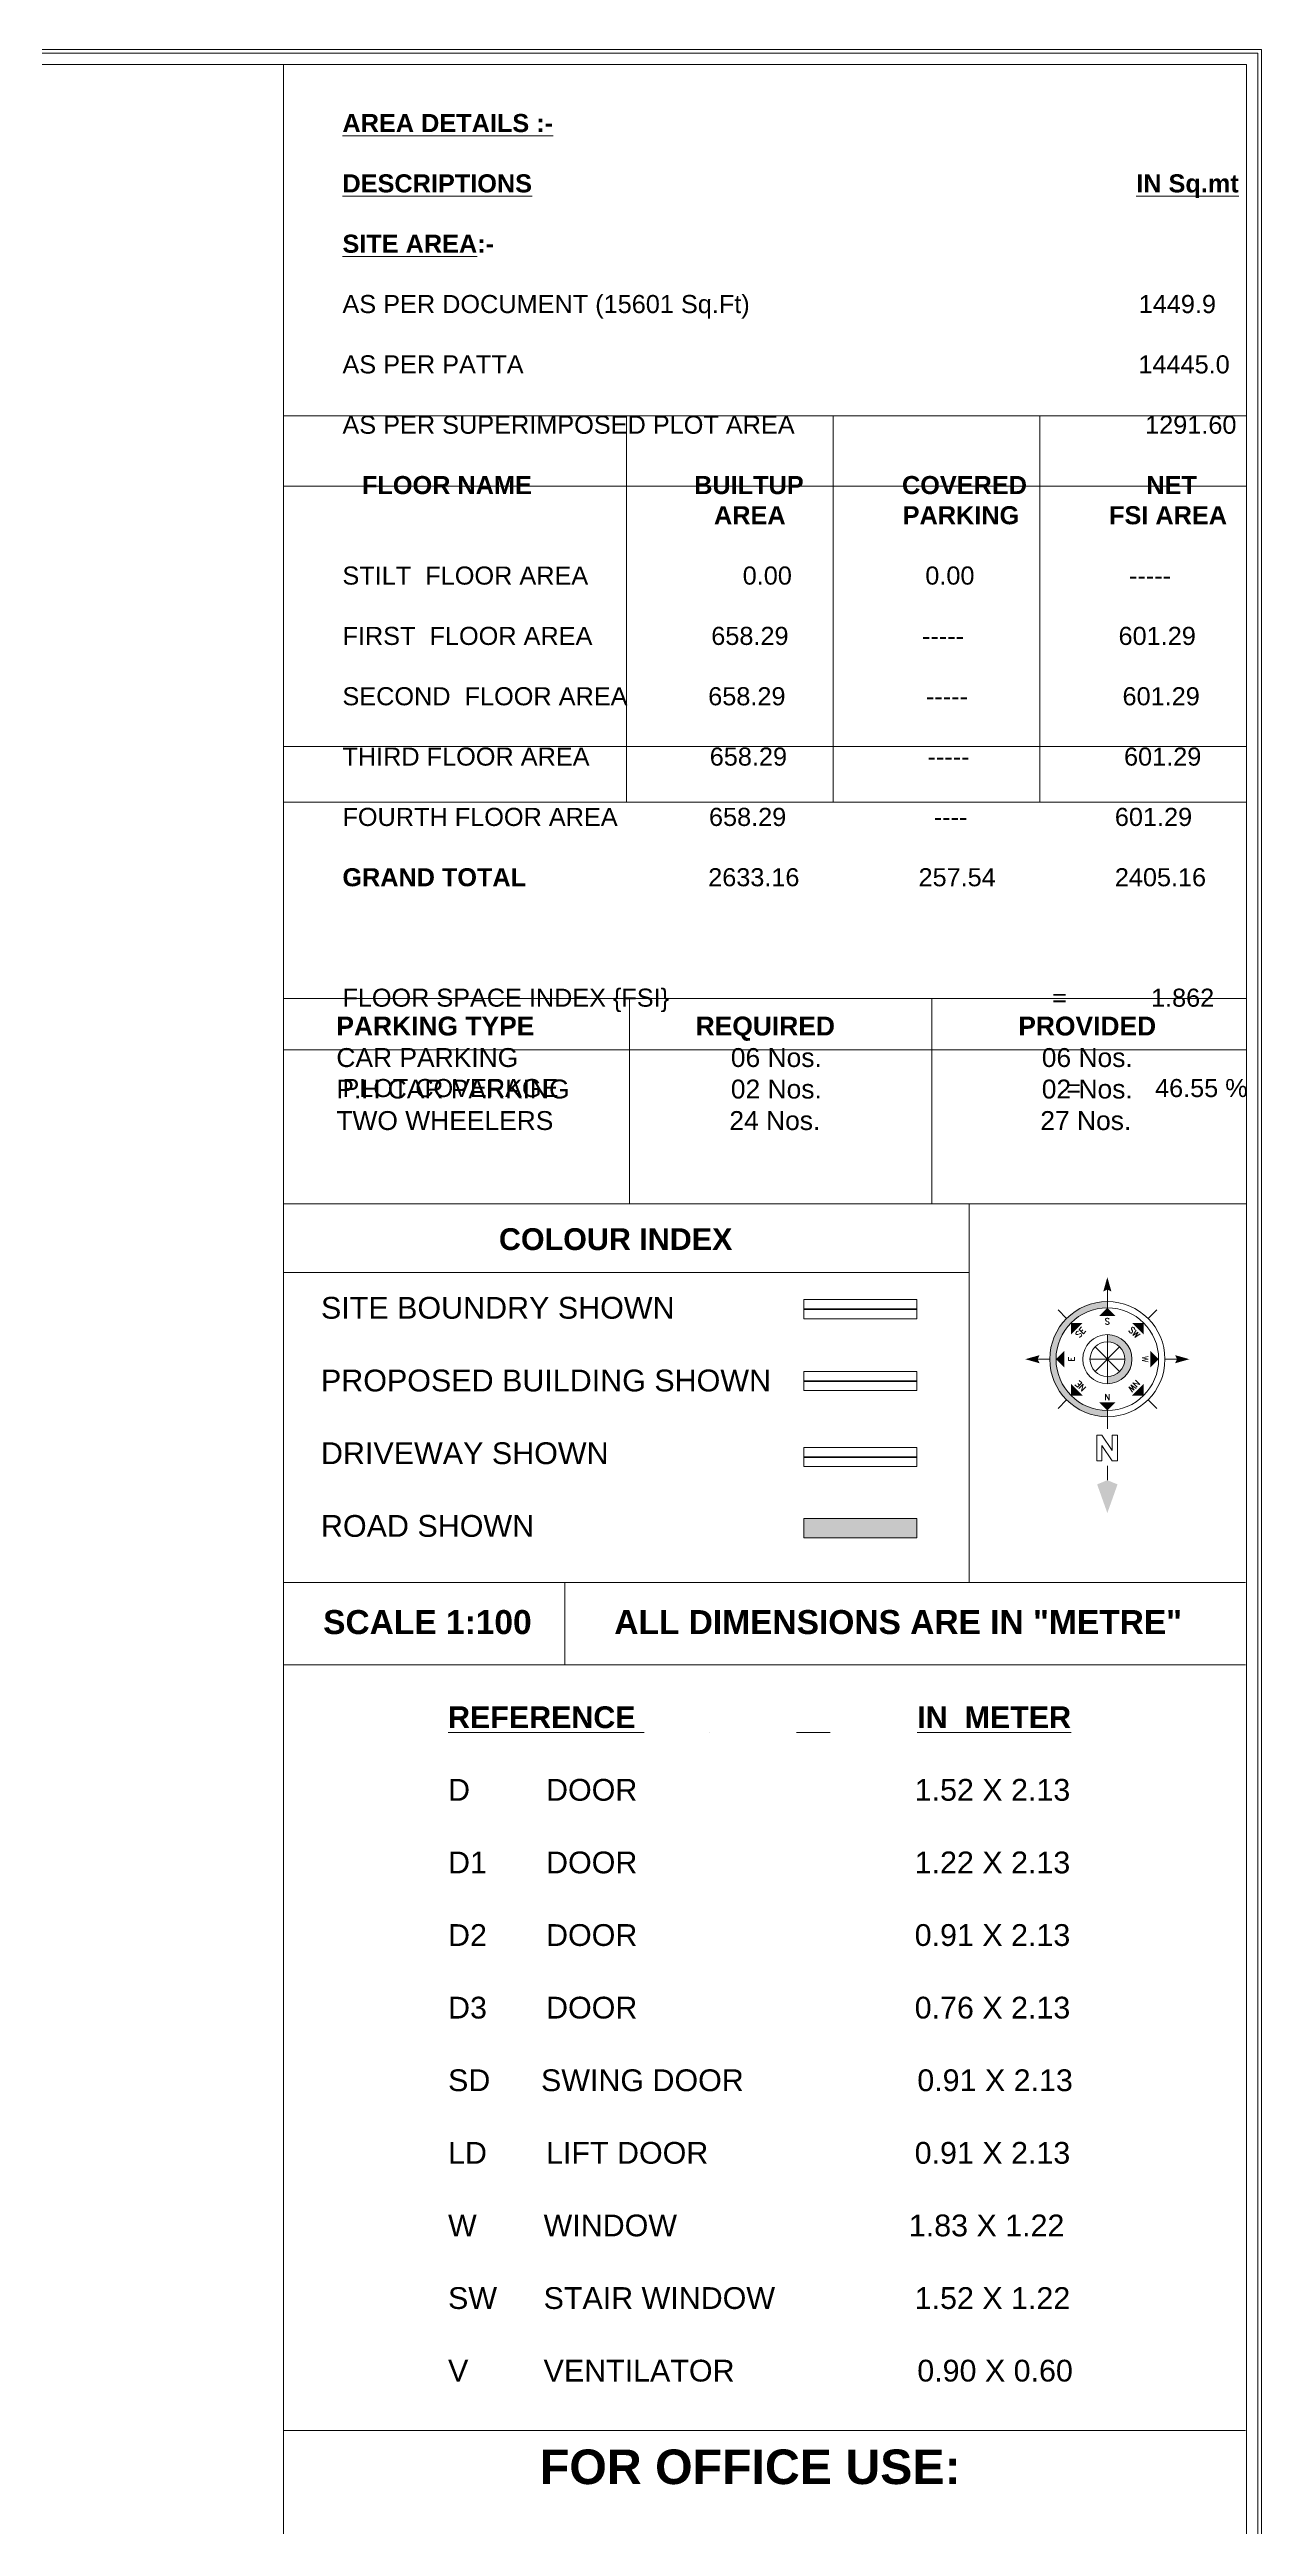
# Model space of a CAD drawing. Header units: metres. Extents: x 0 to 413, y 0 to 124.
# Drawn here: x 148.5 to 176.8, y 52.7 to 110.6 of the extents above; entities that cross this region are included whole.
import ezdxf
from ezdxf.enums import TextEntityAlignment as Align

# ---------------------------------------------------------------- set-up
doc = ezdxf.new("R2010")
doc.units = ezdxf.units.M
doc.header["$LTSCALE"] = 0.5
doc.header["$MEASUREMENT"] = 0
doc.styles.add('Arial', font='times.ttf', dxfattribs={"height": 9})
doc.styles.add('outer', font='arialbd.ttf', dxfattribs={"height": 96})
doc.styles.add('ROMANS', font='romans__.ttf', dxfattribs={"width": 0.75})
doc.styles.get("Standard").update_dxf_attribs({"font": 'arial.ttf'})

# ---------------------------------------------------------------- blocks, each defined once
blk = doc.blocks.new('Anno_North_J_Metric')
at = {"linetype": 'ByBlock', "lineweight": -2}
h = blk.add_hatch(color=0, dxfattribs=at)
h.paths.add_polyline_path([(-4.17, 0), (-4.68, 0, 1), (4.68, 0), (4.17, 0, -1)])
h.paths.add_polyline_path([(1.41, 0), (2, 0, 1), (-2, 0), (-1.41, 0, -1)])
at = {"color": 0, "linetype": 'ByBlock', "lineweight": -2}
for p, q in [((0, 4.68), (0, 5.67)), ((-3.31, 3.31), (-4.01, 4.01)), ((3.31, 3.31), (4.01, 4.01)), ((-4.68, 0), (-5.67, 0)), ((-4.68, 0), (-4.17, 0)), ((-1.41, 0), (-2, 0)), ((-1.41, 0), (1.41, 0)), ((1.41, 0), (-1.41, 0)), ((-1, 1), (1, -1)), ((-1, -1), (1, 1)), ((1, -1), (-1, 1)), ((1, 1), (-1, -1)), ((0, 1.41), (0, -1.41)), ((0, -1.41), (0, 1.41)), ((1.41, 0), (2, 0)), ((4.68, 0), (4.17, 0)), ((4.68, 0), (5.67, 0)), ((6.17, 0.4), (6.17, 0.82)), ((6.17, 0.82), (8.27, 0.82)), ((7.43, 0.4), (6.17, 0.4)), ((6.17, -0.44), (7.43, 0.4)), ((8.27, 0.4), (7.01, -0.44)), ((8.27, 0.82), (8.27, 0.4)), ((8.67, 0), (9.83, 0)), ((6.17, -0.86), (6.17, -0.44)), ((8.27, -0.86), (6.17, -0.86)), ((7.01, -0.44), (8.27, -0.44)), ((8.27, -0.44), (8.27, -0.86)), ((-3.31, -3.31), (-4.01, -4.01)), ((3.31, -3.31), (4.01, -4.01)), ((0, -4.68), (0, -5.67))]:
    blk.add_line(p, q, dxfattribs=at)
for radius in [4.68, 4.17, 2, 1.41]:
    blk.add_circle((0, 0), radius, dxfattribs=at)
for points in [[(-0.33, 5.5), (0, 5.67), (0, 6.67)], [(0, 6.67), (0.33, 5.5), (0, 5.67)], [(0, 4.17), (0.67, 3.5), (-0.67, 3.5)], [(-2.95, 2.95), (-2, 2.95), (-2.95, 2)], [(2.95, 2.95), (2.95, 2), (2, 2.95)], [(-6.67, 0), (-5.5, 0.33), (-5.67, 0)], [(-5.5, -0.33), (-5.67, 0), (-6.67, 0)], [(-4.17, 0), (-3.5, 0.67), (-3.5, -0.67)], [(4.17, 0), (3.5, -0.67), (3.5, 0.67)], [(12.5, 0), (10.17, 0.83), (9.83, 0)], [(9.83, 0), (10.17, -0.83), (12.5, 0)], [(-2.95, -2.95), (-2.95, -2), (-2, -2.95)], [(2.95, -2.95), (2, -2.95), (2.95, -2)], [(0, -4.17), (-0.67, -3.5), (0.67, -3.5)], [(0, -6.67), (-0.33, -5.5), (0, -5.67)], [(0.33, -5.5), (0, -5.67), (0, -6.67)]]:
    blk.add_solid(points, dxfattribs=at)
at = {"color": 0, "linetype": 'ByBlock', "lineweight": -2, "style": 'ROMANS'}
for s, rotation, p in [('SW', 45, (-2, 2)), ('NW', 315, (2, 2)), ('S', 270, (-3.33, 0)), ('N', 270, (2.83, 0)), ('SE', 135, (-2, -2)), ('NE', 225, (2, -2)), ('E', 180, (0, -2.67))]:
    blk.add_text(s, height=0.5, rotation=rotation, dxfattribs=at).set_placement(p, align=Align.CENTER)
blk.add_text('W', height=0.5, dxfattribs=at).set_placement((0, 2.83), align=Align.CENTER)

msp = doc.modelspace()

# ---------------------------------------------------------------- hatches: boundary and pattern name
at = {"lineweight": 20, "ltscale": 0.5}
h = msp.add_hatch(color=2, dxfattribs=at)
h.dxf.hatch_style = 1
h.paths.add_polyline_path([(168.743, 76.305), (166.108, 76.305), (166.108, 75.857), (168.743, 75.857)])

# ---------------------------------------------------------------- linework, layer by layer
at = {"linetype": 'ByBlock', "lineweight": 20}
for p, q in [((153.942, 110.288), (153.942, 0.351)), ((176.452, 102.075), (153.942, 102.075)), ((161.956, 102.075), (161.956, 93.046)), ((166.788, 102.075), (166.788, 93.046)), ((171.62, 102.075), (171.62, 93.046)), ((176.452, 100.436), (153.942, 100.436)), ((176.452, 94.352), (153.942, 94.352)), ((176.452, 93.046), (153.942, 93.046)), ((176.452, 88.457), (153.942, 88.457)), ((169.97, 83.66), (169.97, 74.81)), ((176.432, 74.81), (153.942, 74.81)), ((160.519, 74.81), (160.519, 72.885)), ((176.432, 72.885), (153.942, 72.885)), ((176.432, 54.996), (153.942, 54.996))]:
    msp.add_line(p, q, dxfattribs=at)
at = {"lineweight": 20, "ltscale": 0.05}
for p, q in [((162.033, 88.457), (162.033, 83.66)), ((169.094, 88.457), (169.094, 83.66)), ((153.942, 87.26), (176.452, 87.26)), ((153.942, 83.66), (176.452, 83.66)), ((169.97, 82.053), (153.942, 82.053))]:
    msp.add_line(p, q, dxfattribs=at)
at = {"color": 114, "linetype": 'ByBlock', "lineweight": 53}
msp.add_line((166.108, 81.2), (168.743, 81.2), dxfattribs=at)
at = {"color": 1, "lineweight": 53, "ltscale": 0.5}
msp.add_line((166.108, 79.519), (168.743, 79.519), dxfattribs=at)
at = {"color": 25, "lineweight": 53, "ltscale": 0.5}
msp.add_line((166.108, 77.743), (168.743, 77.743), dxfattribs=at)
at = {"linetype": 'ByBlock', "lineweight": 20}
for points in [[(0, 110.639), (176.803, 110.639), (176.803, 0), (0, 0)], [(0.088, 110.551), (176.715, 110.551), (176.715, 0.088), (0.088, 0.088)], [(0.351, 110.288), (176.452, 110.288), (176.452, 0.351), (0.351, 0.351)], [(166.108, 81.424), (168.743, 81.424), (168.743, 80.976), (166.108, 80.976)], [(166.108, 79.743), (168.743, 79.743), (168.743, 79.295), (166.108, 79.295)], [(166.108, 77.967), (168.743, 77.967), (168.743, 77.519), (166.108, 77.519)], [(166.108, 76.305), (168.743, 76.305), (168.743, 75.857), (166.108, 75.857)]]:
    msp.add_lwpolyline(points, close=True, dxfattribs=at)

# ---------------------------------------------------------------- block references
at = {"linetype": 'ByBlock', "lineweight": 20, "xscale": 0.2876609600732216, "yscale": 0.2876609600732216, "zscale": 0.2876609600732216, "rotation": 270.0000000000027}
msp.add_blockref('Anno_North_J_Metric', (173.2, 80.03), dxfattribs=at)

# ---------------------------------------------------------------- texts
at = {"linetype": 'ByBlock', "lineweight": 20, "style": 'outer'}
msp.add_text('FOR OFFICE USE:', height=0.8073, dxfattribs=at).set_placement((159.934, 53.74))
at = {"lineweight": 20, "attachment_point": 1, "style": 'Arial'}
for s, insert, char_height, width in [('{\\fArial CYR|b1|i0|c0|p34;\\H3.704x;\\LAREA DETAILS :-\\P\\pt17.01508;\\P\\ptz;DESCRIPTIONS^I\\l^I^I^I^I^I^I^I ^I^I^I^I^I^I^I^I^I^I^I^I^I^I^I                       \\L IN Sq.mt\\P  \\PSITE AREA\\l:-^I\\P\\P\\fArial CYR|b0|i0|c0|p34;AS PER DOCUMENT (15601 Sq.Ft)^I^I^I^I^I^I^I^I^I^I^I^I^I^I^I                1449.9\\P\\fArial CYR|b0|i0|c186|p34;\\PAS PER \\fArial CYR|b0|i0|c0|p34;PATTA ^I^I^I^I^I^I^I^I^I^I^I^I^I^I^I^I^I                                         14445.0\\P\\P\\fArial CYR|b0|i0|c186|p34;AS PER \\fArial CYR|b0|i0|c0|p34;SUPERIMPOSED PLOT AREA ^I^I^I^I^I^I^I^I^I^I^I^I^I^I^I^I^I   1291.60\\P\\P^I\\fArial CYR|b1|i0|c0|p34;FLOOR NAME\\fArial CYR|b0|i0|c0|p34;^I^I^I^I^I^I^I^I^I\\fArial CYR|b1|i0|c0|p34;BUILTUP              COVERED                 NET\\P  ^I^I^I^I^I                                       AREA^I^I             PARKING ^I^I         FSI AREA\\P^I^I^I^I^I^I^I^I^I^I^I^I^I\\fArial CYR|b0|i0|c0|p34;^I                          \\fArial CYR|b1|i0|c0|p34; \\fArial CYR|b0|i0|c0|p34;                                   \\fArial CYR|b1|i0|c0|p34;^I\\fArial CYR|b0|i0|c186|p34;\\P\\fArial CYR|b0|i0|c0|p34;STILT  FLOOR AREA                      0.00                   0.00                      -----                   \\P\\PFIRST \\fArial CYR|b0|i0|c186|p34; FLOOR\\fArial CYR|b0|i0|c0|p34; AREA\\fArial CYR|b0|i0|c186|p34; ^I^I\\fArial CYR|b0|i0|c0|p34;^I        658.29                   -----           \\H0.9999x;           \\H1.0001x;601.29\\H0.9999x;^I\\P  \\fArial CYR|b0|i0|c186|p34;\\P\\fArial CYR|b0|i0|c0|p34;SECOND \\fArial CYR|b0|i0|c186|p34; FLOOR\\fArial CYR|b0|i0|c0|p34; AREA\\fArial CYR|b0|i0|c186|p34;   ^I^I\\fArial CYR|b0|i0|c0|p34;^I  \\H1.0001x;658.29                    -----           \\H0.9999x;           \\H1.0001x;601.29\\H0.9999x;^I\\P\\H1.0001x;\\P\\H0.9999x;THIRD\\fArial CYR|b0|i0|c186|p34; FLOOR\\fArial CYR|b0|i0|c0|p34; AREA\\fArial CYR|b0|i0|c186|p34;   ^I^I\\fArial CYR|b0|i0|c0|p34;^I^I     \\H1.0001x;658.29                    -----           \\H0.9999x;           \\H1.0001x;601.29\\H0.9999x;^I\\H1.0001x;\\P\\PFOURTH FLOOR AREA             658.29                     ----                     601.29\\H0.9999x;^I\\H1.0001x;\\P\\P\\fArial CYR|b1|i0|c0|p34;\\H0.99809x;GRAND TOTAL\\fArial CYR|b0|i0|c0|p34;                          2633.16                 257.54                 2405.16 \\P\\P\\P\\P\\fArial CYR|b0|i0|c186|p34;FLOOR SPACE INDEX \\{FSI\\}  \\fArial CYR|b0|i0|c0|p34;^I                      \\fArial CYR|b0|i0|c186|p34;\\H0.9999x;   ^I \\fArial CYR|b0|i0|c0|p34;                         \\fArial CYR|b0|i0|c186|p34;=\\fArial CYR|b0|i0|c0|p34;            1.862\\P^I^I^I^I^I^I^I^I^I^I^I^I^I^I^I^I^I^I^I^I^I^I         \\H1.0003x;                       \\P\\P\\fArial CYR|b0|i0|c186|p34;PLOT COVERAGE^I  ^I\\fArial CYR|b0|i0|c0|p34;^I^I^I^I^I   ^I                \\fArial CYR|b0|i0|c186|p34;\\H1.0002x; \\fArial CYR|b0|i0|c0|p34;^I                            \\fArial CYR|b0|i0|c186|p34;=^I\\fArial CYR|b0|i0|c0|p34;          46.55 % \\P^I^I^I^I^I^I^I^I^I^I^I^I^I^I^I^I^I^I^I^I^I          \\H0.9996x;^I^I\\fArial CYR|b0|i0|c186|p34;^I\\fArial CYR|b0|i0|c0|p34;^I^I^I\\fArial CYR|b0|i0|c186|p34;  ^I\\P         \\P\\H1.001x;^I^I^I^I^I  ^I^I\\fArial CYR|b0|i0|c0|p34;^I^I^I^I^I^I^I^I^I^I^I^I^I^I^I^I\\fArial CYR|b0|i0|c186|p34;\\P\\H0.27x;\\P^I}', (155.319, 109.133), 0.114195, 37.33668), ('{\\fArial|b0|i0|c0|p34;\\P\\P              \\fArial|b1|i0|c0|p34;PARKING TYPE                      REQUIRED                         PROVIDED\\fArial|b0|i0|c0|p34;\\P              CAR PARKING                             06 Nos.                              06 Nos.\\H1.86531x; \\H0.5361x;\\P              P.H CAR PARKING                      02 Nos.                              02 Nos.\\H1.57687x; \\H0.63417x;\\P              TWO WHEELERS                        24 Nos.                              27 Nos.\\H1.6737x; }', (152.777, 89.51), 0.441698, 23.6944), ('{\\fArial|b1|i0|c0|p34;COLOUR INDEX}', (158.977, 83.091), 0.50965, 12.92295), ('{\\fArial|b0|i0|c0|p34;SITE BOUNDRY SHOWN\\P\\PPROPOSED BUILDING SHOWN\\P\\PDRIVEWAY SHOWN\\P\\PROAD SHOWN}', (154.817, 81.486), 0.50965, 12.92295), ('{\\fArial|b1|i0|c0|p34;SCALE 1:100}', (154.868, 74.167), 0.56062, 15.94142), ('{\\fArial|b1|i0|c0|p34;ALL DIMENSIONS ARE IN "METRE"}', (161.674, 74.167), 0.56062, 15.94142)]:
    msp.add_mtext(s, dxfattribs=dict(at, insert=insert, char_height=char_height, width=width))
at = {"lineweight": 20, "insert": (157.788, 71.917), "char_height": 0.50895, "width": 21.15358, "attachment_point": 1}
msp.add_mtext('{\\fArial|b1|i0|c0|p34;\\LREFERENCE ^I^I^I    IN  METER}\\P{\\fArial|b0|i0|c186|p34;\\PD}     {\\fArial|b0|i0|c186|p34; }   {\\fArial|b0|i0|c186|p34;DOOR^I^I}              1.52{\\fArial|b0|i0|c186|p34; X 2.1}3\\P\\P{\\fArial|b0|i0|c186|p34;D}1     {\\fArial|b0|i0|c186|p34; } {\\fArial|b0|i0|c186|p34;DOOR^I^I}              1.22{\\fArial|b0|i0|c186|p34; X 2.1}3\\P\\P{\\fArial|b0|i0|c186|p34;D}2     {\\fArial|b0|i0|c186|p34; } {\\fArial|b0|i0|c186|p34;DOOR^I^I}              0.91{\\fArial|b0|i0|c186|p34; X 2.1}3\\P\\P{\\fArial|b0|i0|c186|p34;D}3     {\\fArial|b0|i0|c186|p34; } {\\fArial|b0|i0|c186|p34;DOOR^I^I}              {\\fArial|b0|i0|c186|p34;0.}76{\\fArial|b0|i0|c186|p34; X 2.1}3\\P\\PSD     {\\fArial|b0|i0|c186|p34; }SWING {\\fArial|b0|i0|c186|p34;DOOR^I^I}    {\\fArial|b0|i0|c186|p34;0}.91{\\fArial|b0|i0|c186|p34; X 2.1}3\\P\\PLD       LIFT{\\fArial|b0|i0|c186|p34; DOOR^I^I}              0.91{\\fArial|b0|i0|c186|p34; X 2.1}3\\P{\\fArial|b0|i0|c186|p34;\\PW^I} {\\fArial|b0|i0|c186|p34;WINDOW^I^I^I}   1.83{\\fArial|b0|i0|c186|p34; X 1.}22\\P\\PS{\\fArial|b0|i0|c186|p34;W^I} STAIR {\\fArial|b0|i0|c186|p34;WINDOW^I}              1.52{\\fArial|b0|i0|c186|p34; X 1.}22\\P\\P{\\fArial|b0|i0|c186|p34;V^I} {\\fArial|b0|i0|c186|p34;VENTILATOR^I^I}    0.90 X 0.60', dxfattribs=at)

doc.saveas('drawing.dxf')
